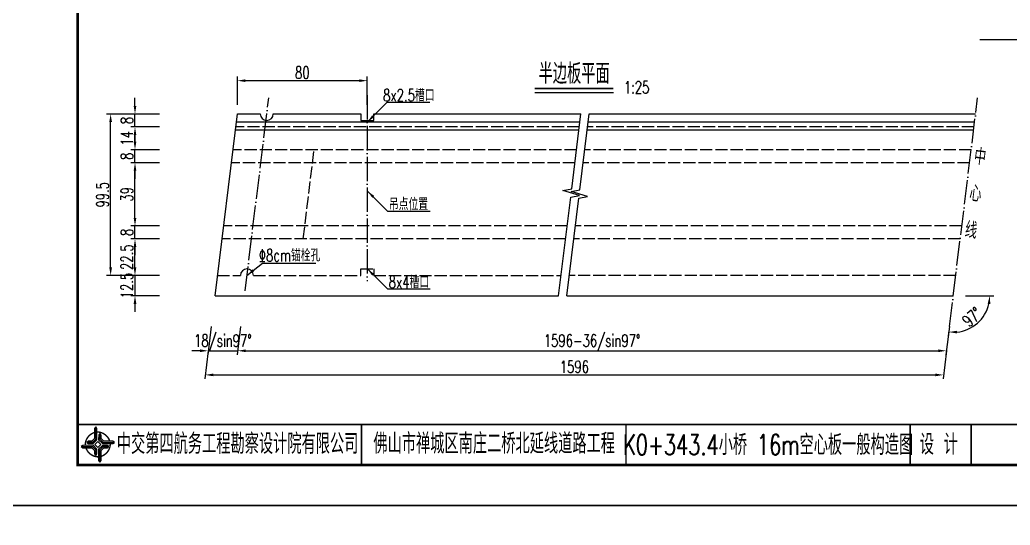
# Model space of a CAD drawing. Header units: millimetres. Extents: x -51 to 12129, y -1309 to -715.
# Drawn here: x 5005.5 to 5249.4, y -1016.5 to -891.9 of the extents above; entities that cross this region are included whole.
import ezdxf
from ezdxf.enums import TextEntityAlignment as Align

# ---------------------------------------------------------------- set-up
doc = ezdxf.new("R2010")
doc.units = ezdxf.units.MM
doc.header["$LTSCALE"] = 0.25
doc.linetypes.add('ACAD_ISO02W100', pattern=[15, 12, -3])
doc.linetypes.add('ACAD_ISO04W100', pattern=[30, 24, -3, 0, -3])
for name, color, linetype in [('中心线', 3, 'ACAD_ISO04W100'), ('图框', 7, 'Continuous'), ('文字', 7, 'Continuous'), ('标注', 4, 'Continuous'), ('次轮廓线', 7, 'Continuous'), ('轮廓线', 1, 'Continuous'), ('钢筋', 6, 'Continuous')]:
    doc.layers.add(name, color=color, linetype=linetype)
doc.styles.add('GB_STANDARD', font='GBENOR', dxfattribs={"bigfont": 'GBCBIG'})
doc.styles.get("Standard").update_dxf_attribs({"font": 'simplex1.shx', "width": 0.7, "bigfont": 'hztxt.shx'})
doc.dimstyles.get("Standard").update_dxf_attribs({"dimscale": 0, "dimtxt": 3, "dimasz": 2, "dimexe": 1, "dimexo": 1, "dimgap": 0.5, "dimtad": 1, "dimdec": 1, "dimzin": 9, "dimdsep": 46, "dimtxsty": 'Standard', "dimcen": 0.5, "dimclrd": 256, "dimclre": 256, "dimclrt": 256, "dimadec": 1, "dimazin": 2, "dimtfac": 1, "dimtdec": 1, "dimtix": 1, "dimtmove": 2, "dimatfit": 3, "dimfxl": 0, "dimtolj": 1, "dimtzin": 0, "dimlwd": -1, "dimlwe": -1, "dimarcsym": 0})
doc.dimstyles.new('比例1：25', dxfattribs={"dimtxt": 3, "dimasz": 2, "dimexe": 1, "dimexo": 1, "dimgap": 1, "dimtad": 1, "dimdec": 1, "dimlfac": 2.5, "dimzin": 9, "dimdsep": 46, "dimtxsty": 'Standard', "dimcen": -0.09, "dimclrd": 4, "dimclre": 4, "dimclrt": 7, "dimaunit": 1, "dimadec": 0, "dimazin": 0, "dimtfac": 0.0005, "dimtdec": 1, "dimtix": 1, "dimtmove": 2, "dimatfit": 3, "dimfxl": 0, "dimtolj": 1, "dimtzin": 13, "dimarcsym": 0})
doc.dimstyles.new('比例：1：25', dxfattribs={"dimscale": 0, "dimtxt": 3, "dimasz": 2, "dimexe": 1, "dimexo": 1, "dimgap": 0.5, "dimtad": 1, "dimdec": 1, "dimlfac": 2.5, "dimzin": 9, "dimdsep": 46, "dimtxsty": 'Standard', "dimcen": 0.5, "dimclrd": 256, "dimclre": 256, "dimclrt": 256, "dimadec": 1, "dimazin": 2, "dimtfac": 1, "dimtdec": 1, "dimtix": 1, "dimtmove": 2, "dimatfit": 3, "dimfxl": 0, "dimtolj": 1, "dimtzin": 0, "dimlwd": -1, "dimlwe": -1, "dimarcsym": 0})

# ---------------------------------------------------------------- blocks, each defined once
blk = doc.blocks.new('*D32')
at = {"layer": 'Defpoints', "color": 0}
for p in [(5053.35, -961.48), (5060.6, -961.48), (5059.13, -973.48)]:
    blk.add_point(p, dxfattribs=at)
at = {"layer": '标注'}
for p, q in [((5052.6, -967.53), (5051.75, -974.48)), ((5059.86, -967.53), (5059.01, -974.48)), ((5049.87, -973.48), (5047.87, -973.48)), ((5051.87, -973.48), (5059.13, -973.48)), ((5061.13, -973.48), (5063.13, -973.48))]:
    blk.add_line(p, q, dxfattribs=at)
for points in [[(5049.87, -973.14), (5049.87, -973.81), (5051.87, -973.48)], [(5061.13, -973.14), (5061.13, -973.81), (5059.13, -973.48)]]:
    blk.add_solid(points, dxfattribs=at)
at = {"layer": '标注', "insert": (5055.5, -971.48), "char_height": 3, "attachment_point": 5}
blk.add_mtext('\\A1;18/sin97%%D', dxfattribs=at)
blk = doc.blocks.new('*D33')
at = {"layer": 'Defpoints', "color": 0}
for p in [(5060.6, -961.48), (5235.14, -961.48), (5233.66, -973.48)]:
    blk.add_point(p, dxfattribs=at)
at = {"layer": '标注'}
for p, q in [((5059.86, -967.53), (5059.01, -974.48)), ((5234.39, -967.53), (5233.54, -974.48)), ((5061.13, -973.48), (5231.66, -973.48))]:
    blk.add_line(p, q, dxfattribs=at)
for points in [[(5061.13, -973.14), (5061.13, -973.81), (5059.13, -973.48)], [(5231.66, -973.14), (5231.66, -973.81), (5233.66, -973.48)]]:
    blk.add_solid(points, dxfattribs=at)
at = {"layer": '标注', "insert": (5146.4, -971.48), "char_height": 3, "attachment_point": 5}
blk.add_mtext('\\A1;1596-36/sin97%%D', dxfattribs=at)
blk = doc.blocks.new('*D34')
at = {"layer": 'Defpoints', "color": 0}
for p in [(5053.55, -959.91), (5235.34, -959.91), (5232.95, -979.43)]:
    blk.add_point(p, dxfattribs=at)
at = {"layer": '标注'}
for p, q in [((5051.89, -973.48), (5051.03, -980.43)), ((5233.68, -973.48), (5232.82, -980.43)), ((5053.16, -979.43), (5230.95, -979.43))]:
    blk.add_line(p, q, dxfattribs=at)
for points in [[(5053.16, -979.09), (5053.16, -979.76), (5051.16, -979.43)], [(5230.95, -979.09), (5230.95, -979.76), (5232.95, -979.43)]]:
    blk.add_solid(points, dxfattribs=at)
at = {"layer": '标注', "insert": (5142.05, -977.43), "char_height": 3, "attachment_point": 5}
blk.add_mtext('\\A1;1596', dxfattribs=at)
blk = doc.blocks.new('*D35')
at = {"layer": 'Defpoints', "color": 0}
for p in [(5091.06, -906.89), (5059.06, -919.49), (5091.06, -921.09)]:
    blk.add_point(p, dxfattribs=at)
at = {"layer": '标注'}
for p, q in [((5059.06, -912.89), (5059.06, -905.89)), ((5061.06, -906.89), (5089.06, -906.89)), ((5091.06, -912.89), (5091.06, -905.89))]:
    blk.add_line(p, q, dxfattribs=at)
for points in [[(5061.06, -906.55), (5061.06, -907.22), (5059.06, -906.89)], [(5089.06, -906.55), (5089.06, -907.22), (5091.06, -906.89)]]:
    blk.add_solid(points, dxfattribs=at)
at = {"layer": '标注', "insert": (5075.06, -904.89), "char_height": 3, "attachment_point": 5}
blk.add_mtext('\\A1;80', dxfattribs=at)
blk = doc.blocks.new('*D72')
at = {"layer": 'Defpoints', "color": 0}
for p in [(5027.85, -915.11), (5059.06, -915.11), (5054.17, -954.91)]:
    blk.add_point(p, dxfattribs=at)
at = {"layer": '标注'}
for p, q in [((5033.85, -915.11), (5026.85, -915.11)), ((5027.85, -952.91), (5027.85, -917.11)), ((5033.85, -954.91), (5026.85, -954.91))]:
    blk.add_line(p, q, dxfattribs=at)
for points in [[(5027.52, -917.11), (5028.19, -917.11), (5027.85, -915.11)], [(5027.52, -952.91), (5028.19, -952.91), (5027.85, -954.91)]]:
    blk.add_solid(points, dxfattribs=at)
at = {"layer": '标注', "insert": (5025.85, -935.01), "char_height": 3, "attachment_point": 5, "rotation": 90}
blk.add_mtext('\\A1;99.5', dxfattribs=at)
blk = doc.blocks.new('*D73')
at = {"layer": 'Defpoints', "color": 0}
for p in [(5054.17, -954.91), (5033.85, -959.91), (5070.52, -959.91)]:
    blk.add_point(p, dxfattribs=at)
at = {"layer": '标注'}
for p, q in [((5033.85, -952.91), (5033.85, -950.91)), ((5039.85, -954.91), (5032.85, -954.91)), ((5033.85, -954.91), (5033.85, -959.91)), ((5039.85, -959.91), (5032.85, -959.91)), ((5033.85, -961.91), (5033.85, -963.91))]:
    blk.add_line(p, q, dxfattribs=at)
for points in [[(5033.52, -952.91), (5034.19, -952.91), (5033.85, -954.91)], [(5033.52, -961.91), (5034.19, -961.91), (5033.85, -959.91)]]:
    blk.add_solid(points, dxfattribs=at)
at = {"layer": '标注', "insert": (5031.85, -957.41), "char_height": 3, "attachment_point": 5, "rotation": 90}
blk.add_mtext('\\A1;12.5', dxfattribs=at)
blk = doc.blocks.new('*D74')
at = {"layer": 'Defpoints', "color": 0}
for p in [(5033.85, -945.91), (5055.27, -945.91), (5054.16, -954.91)]:
    blk.add_point(p, dxfattribs=at)
at = {"layer": '标注'}
for p, q in [((5039.85, -945.91), (5032.85, -945.91)), ((5033.85, -952.91), (5033.85, -947.91)), ((5039.85, -954.91), (5032.85, -954.91))]:
    blk.add_line(p, q, dxfattribs=at)
for points in [[(5033.52, -947.91), (5034.19, -947.91), (5033.85, -945.91)], [(5033.52, -952.91), (5034.19, -952.91), (5033.85, -954.91)]]:
    blk.add_solid(points, dxfattribs=at)
at = {"layer": '标注', "insert": (5031.85, -950.41), "char_height": 3, "attachment_point": 5, "rotation": 90}
blk.add_mtext('\\A1;22.5', dxfattribs=at)
blk = doc.blocks.new('*D75')
at = {"layer": 'Defpoints', "color": 0}
for p in [(5033.85, -942.71), (5055.67, -942.71), (5055.27, -945.91)]:
    blk.add_point(p, dxfattribs=at)
at = {"layer": '标注'}
for p, q in [((5033.85, -940.71), (5033.85, -938.71)), ((5039.85, -942.71), (5032.85, -942.71)), ((5033.85, -945.91), (5033.85, -942.71)), ((5039.85, -945.91), (5032.85, -945.91)), ((5033.85, -947.91), (5033.85, -949.91))]:
    blk.add_line(p, q, dxfattribs=at)
for points in [[(5033.52, -940.71), (5034.19, -940.71), (5033.85, -942.71)], [(5033.52, -947.91), (5034.19, -947.91), (5033.85, -945.91)]]:
    blk.add_solid(points, dxfattribs=at)
at = {"layer": '标注', "insert": (5031.85, -944.31), "char_height": 3, "attachment_point": 5, "rotation": 90}
blk.add_mtext('\\A1;8', dxfattribs=at)
blk = doc.blocks.new('*D76')
at = {"layer": 'Defpoints', "color": 0}
for p in [(5033.85, -927.11), (5057.58, -927.11), (5055.67, -942.71)]:
    blk.add_point(p, dxfattribs=at)
at = {"layer": '标注'}
for p, q in [((5039.85, -927.11), (5032.85, -927.11)), ((5033.85, -940.71), (5033.85, -929.11)), ((5039.85, -942.71), (5032.85, -942.71))]:
    blk.add_line(p, q, dxfattribs=at)
for points in [[(5033.52, -929.11), (5034.19, -929.11), (5033.85, -927.11)], [(5033.52, -940.71), (5034.19, -940.71), (5033.85, -942.71)]]:
    blk.add_solid(points, dxfattribs=at)
at = {"layer": '标注', "insert": (5031.85, -934.91), "char_height": 3, "attachment_point": 5, "rotation": 90}
blk.add_mtext('\\A1;39', dxfattribs=at)
blk = doc.blocks.new('*D77')
at = {"layer": 'Defpoints', "color": 0}
for p in [(5033.85, -923.91), (5057.97, -923.91), (5057.58, -927.11)]:
    blk.add_point(p, dxfattribs=at)
at = {"layer": '标注'}
for p, q in [((5033.85, -921.91), (5033.85, -919.91)), ((5039.85, -923.91), (5032.85, -923.91)), ((5033.85, -927.11), (5033.85, -923.91)), ((5039.85, -927.11), (5032.85, -927.11)), ((5033.85, -929.11), (5033.85, -931.11))]:
    blk.add_line(p, q, dxfattribs=at)
for points in [[(5033.52, -921.91), (5034.19, -921.91), (5033.85, -923.91)], [(5033.52, -929.11), (5034.19, -929.11), (5033.85, -927.11)]]:
    blk.add_solid(points, dxfattribs=at)
at = {"layer": '标注', "insert": (5031.85, -925.51), "char_height": 3, "attachment_point": 5, "rotation": 90}
blk.add_mtext('\\A1;8', dxfattribs=at)
blk = doc.blocks.new('*D78')
at = {"layer": 'Defpoints', "color": 0}
for p in [(5033.85, -918.31), (5058.66, -918.31), (5057.97, -923.91)]:
    blk.add_point(p, dxfattribs=at)
at = {"layer": '标注'}
for p, q in [((5039.85, -918.31), (5032.85, -918.31)), ((5033.85, -921.91), (5033.85, -920.31)), ((5039.85, -923.91), (5032.85, -923.91))]:
    blk.add_line(p, q, dxfattribs=at)
for points in [[(5033.52, -920.31), (5034.19, -920.31), (5033.85, -918.31)], [(5033.52, -921.91), (5034.19, -921.91), (5033.85, -923.91)]]:
    blk.add_solid(points, dxfattribs=at)
at = {"layer": '标注', "insert": (5031.85, -921.11), "char_height": 3, "attachment_point": 5, "rotation": 90}
blk.add_mtext('\\A1;14', dxfattribs=at)
blk = doc.blocks.new('*D79')
at = {"layer": 'Defpoints', "color": 0}
for p in [(5033.85, -915.11), (5058.66, -915.11), (5058.66, -918.31)]:
    blk.add_point(p, dxfattribs=at)
at = {"layer": '标注'}
for p, q in [((5033.85, -913.11), (5033.85, -911.11)), ((5039.85, -915.11), (5032.85, -915.11)), ((5033.85, -918.31), (5033.85, -915.11)), ((5039.85, -918.31), (5032.85, -918.31)), ((5033.85, -920.31), (5033.85, -922.31))]:
    blk.add_line(p, q, dxfattribs=at)
for points in [[(5033.52, -913.11), (5034.19, -913.11), (5033.85, -915.11)], [(5033.52, -920.31), (5034.19, -920.31), (5033.85, -918.31)]]:
    blk.add_solid(points, dxfattribs=at)
at = {"layer": '标注', "insert": (5031.85, -916.71), "char_height": 3, "attachment_point": 5, "rotation": 90}
blk.add_mtext('\\A1;8', dxfattribs=at)
blk = doc.blocks.new('*D81')
at = {"layer": 'Defpoints', "color": 0}
for p in [(5241.33, -911.15), (5053.55, -959.91), (5138.17, -959.91), (5234.39, -967.53), (5239.19, -968.06)]:
    blk.add_point(p, dxfattribs=at)
at = {"layer": '标注'}
for p, q in [((5238.35, -959.91), (5245.35, -959.91)), ((5234.27, -968.52), (5234.11, -969.85))]:
    blk.add_line(p, q, dxfattribs=at)
blk.add_arc((5235.33, -959.91), 9.02, 275.7204, 347.2663, dxfattribs=at)
for points in [[(5243.8, -961.86), (5244.46, -961.93), (5244.35, -959.91)], [(5236.23, -969.21), (5236.23, -968.55), (5234.23, -968.86)]]:
    blk.add_solid(points, dxfattribs=at)
at = {"layer": '标注', "insert": (5239.98, -965.16), "char_height": 3, "attachment_point": 5, "rotation": 41.4933}
blk.add_mtext('\\A1;97°', dxfattribs=at)
blk = doc.blocks.new('tb')
at = {"lineweight": -3}
h = blk.add_hatch(color=256, dxfattribs=at)
h.paths.add_polyline_path([(-1.23, -0.13), (-3.78, -0.14), (-4.14, -0.41), (-1.4, -0.44), (-0.56, -1.24), (-0.54, -2.62), (-0.27, -2.2), (-0.26, -1.06)])
h.paths.add_polyline_path([(0.13, -1.08), (0.14, -3.86), (0.41, -4.26), (0.44, -1.24), (1.25, -0.43), (2.66, -0.43), (2.26, -0.16), (1.07, -0.15)])
h.paths.add_polyline_path([(1.08, 0.3), (3.62, 0.3), (4.02, 0.56), (1.25, 0.57), (0.43, 1.39), (0.43, 2.8), (0.16, 2.41), (0.15, 1.24)])
h.paths.add_polyline_path([(-0.28, 1.21), (-0.28, 3.99), (-0.56, 4.39), (-0.57, 1.41), (-1.38, 0.6), (-2.74, 0.56), (-2.33, 0.3), (-1.2, 0.29)])
for p, q in [((-0.56, 4.39), (-0.57, 1.41)), ((0.43, 2.8), (0.43, 1.39)), ((-1.38, 0.6), (-2.74, 0.56)), ((-0.57, 1.41), (-1.38, 0.6)), ((0.43, 1.39), (1.25, 0.57)), ((1.25, 0.57), (4.02, 0.56)), ((-4.14, -0.41), (-1.4, -0.44)), ((-1.4, -0.44), (-0.56, -1.24)), ((-0.56, -1.24), (-0.54, -2.62)), ((0.41, -4.26), (0.44, -1.24)), ((0.44, -1.24), (1.25, -0.43)), ((1.25, -0.43), (2.66, -0.43))]:
    blk.add_line(p, q, dxfattribs=at)
at = {"lineweight": -3, "const_width": 0.35, "flags": 128}
for points in [[(-0.9, 3.02, 0.324167), (-3.16, -0.14)], [(2.88, 0.92, 0.324403), (-0.24, 3.15)], [(0.75, -2.86, 0.325418), (3.02, 0.26)], [(-2.98, -0.76, 0.322976), (0.14, -2.98)]]:
    blk.add_lwpolyline(points, format="xyb", dxfattribs=at)
at = {"lineweight": -3, "flags": 128}
for points in [[(-0.9, 3.99), (-0.9, 1.58), (-1.53, 0.91), (-2.34, 0.91), (-2.74, 0.56), (-2.33, 0.3), (-1.2, 0.29), (-0.28, 1.21), (-0.28, 3.99), (-0.56, 4.39)], [(3.62, 0.92), (1.43, 0.92), (0.77, 1.54), (0.77, 2.38), (0.43, 2.8), (0.16, 2.41), (0.15, 1.24), (1.08, 0.3), (3.62, 0.3), (4.02, 0.56)], [(-0.04, 0.77), (0.68, 0.04), (-0.04, -0.69), (-0.77, 0.05)], [(-3.73, -0.76), (-1.54, -0.76), (-0.89, -1.39), (-0.89, -2.21), (-0.54, -2.62), (-0.27, -2.2), (-0.26, -1.06), (-1.23, -0.13), (-3.78, -0.14), (-4.14, -0.41)], [(0.75, -3.85), (0.75, -1.43), (1.4, -0.78), (2.26, -0.78), (2.66, -0.43), (2.26, -0.16), (1.07, -0.15), (0.13, -1.08), (0.14, -3.86), (0.41, -4.26)]]:
    blk.add_lwpolyline(points, close=True, dxfattribs=at)
blk = doc.blocks.new('*D236')
at = {"layer": 'Defpoints', "color": 0}
for p in [(3803.88, -947.04), (3790.47, -955.84), (5074.33, -955.84)]:
    blk.add_point(p, dxfattribs=at)
at = {"layer": '次轮廓线', "color": 4, "lineweight": -2}
for p, q in [((3796.47, -947.04), (3789.47, -947.04)), ((3790.47, -949.04), (3790.47, -953.84)), ((3796.47, -955.84), (3789.47, -955.84))]:
    blk.add_line(p, q, dxfattribs=at)
at = {"layer": '次轮廓线', "color": 4}
for points in [[(3790.14, -949.04), (3790.8, -949.04), (3790.47, -947.04)], [(3790.14, -953.84), (3790.8, -953.84), (3790.47, -955.84)]]:
    blk.add_solid(points, dxfattribs=at)
at = {"layer": '次轮廓线', "color": 7, "insert": (3787.97, -951.44), "char_height": 3, "attachment_point": 5, "rotation": 90}
blk.add_mtext('\\A1;22', dxfattribs=at)
blk = doc.blocks.new('123')
at = {"layer": '图框', "color": 2}
blk.add_lwpolyline([(369.33, -1011.65), (369.33, -714.65), (-50.67, -714.65), (-50.67, -1011.65)], close=True, dxfattribs=at)

msp = doc.modelspace()

# ---------------------------------------------------------------- linework, layer by layer
for points, const_width in [([(5399.75412, -724.65472), (5019.75412, -724.65472), (5019.75412, -1001.65472), (5399.75412, -1001.65472), (5399.75412, -724.65472)], 0.7), ([(5019.75412, -991.65472), (5399.75412, -991.65472)], 0.4)]:
    msp.add_lwpolyline(points, dxfattribs=dict(const_width=const_width))
at = {"ltscale": 2}
for points in [[(5138.16518, -959.90702), (5141.14731, -935.61958), (5143.31696, -935.18072), (5139.23358, -933.97409), (5141.40323, -933.53523), (5143.66593, -915.10703)], [(5140.1802, -959.90702), (5143.1324, -935.86332), (5145.30205, -935.42446), (5141.21867, -934.21783), (5143.38832, -933.77897), (5145.68095, -915.10703)]]:
    msp.add_lwpolyline(points, dxfattribs=at)
at = {"layer": '中心线'}
for p, q in [((5060.96078, -958.66703), (5066.7955, -911.14703)), ((5091.0552, -910.46572), (5091.0552, -956.33503)), ((5234.39411, -967.52971), (5241.33036, -911.14703))]:
    msp.add_line(p, q, dxfattribs=at)
at = {"layer": '图框', "const_width": 0.4}
for points in [[(5089.64754, -991.65472), (5089.64754, -1001.65472)], [(5154.75412, -1001.65472), (5154.75412, -991.65472)], [(5224.75412, -1001.65472), (5224.75412, -991.65472)], [(5239.75412, -1001.65472), (5239.75412, -991.65472)]]:
    msp.add_lwpolyline(points, dxfattribs=at)
at = {"layer": '文字'}
msp.add_line((5132.30075, -909.83878), (5151.66689, -909.83878), dxfattribs=at)
at = {"layer": '文字', "const_width": 0.4}
msp.add_lwpolyline([(5132.30075, -908.83878), (5151.66689, -908.83878)], dxfattribs=at)
at = {"layer": '次轮廓线'}
for p, q in [((5143.17479, -919.10703), (5058.56406, -919.10703)), ((5143.42036, -917.10703), (5058.80963, -917.10703)), ((5240.353, -919.10703), (5145.18981, -919.10703)), ((5240.59856, -917.10703), (5145.43538, -917.10703))]:
    msp.add_line(p, q, dxfattribs=at)
at = {"layer": '次轮廓线', "linetype": 'ACAD_ISO02W100'}
for p, q in [((5143.27302, -918.30703), (5058.66229, -918.30703)), ((5240.45122, -918.30703), (5145.28804, -918.30703)), ((5142.58543, -923.90703), (5057.9747, -923.90703)), ((5075.27344, -945.90703), (5077.9747, -923.90703)), ((5239.76363, -923.90703), (5144.60045, -923.90703)), ((5142.19252, -927.10703), (5057.58179, -927.10703)), ((5239.37072, -927.10703), (5144.20754, -927.10703)), ((5140.27708, -942.70703), (5055.66635, -942.70703)), ((5237.45528, -942.70703), (5142.2921, -942.70703)), ((5139.88417, -945.90703), (5055.27344, -945.90703)), ((5237.06237, -945.90703), (5141.89919, -945.90703)), ((5235.95731, -954.90703), (5140.79413, -954.90703))]:
    msp.add_line(p, q, dxfattribs=at)
for points in [[(5063.02245, -954.90703), (5089.42529, -954.90703), (5089.42529, -953.30703), (5092.62529, -953.30703), (5092.62529, -954.90703), (5138.77375, -954.90704)], [(5054.16302, -954.90703), (5059.82245, -954.90703)]]:
    msp.add_lwpolyline(points, dxfattribs=at)
at = {"layer": '轮廓线'}
msp.add_line((5053.55445, -959.90703), (5059.0552, -915.10703), dxfattribs=at)
for points in [[(5059.0552, -915.10703), (5064.70927, -915.10703)], [(5067.90927, -915.10703), (5089.4552, -915.10703), (5089.4552, -916.70703), (5092.6552, -916.70703), (5092.6552, -915.10703), (5143.66593, -915.10703)], [(5145.68095, -915.10703), (5240.84393, -915.10702)], [(5053.55445, -959.90703), (5138.16518, -959.90702)], [(5140.1802, -959.90702), (5235.34339, -959.90702)]]:
    msp.add_lwpolyline(points, dxfattribs=at)
for centre, start, end in [((5066.30927, -915.10703), 179.9999952, 359.9999952), ((5061.42245, -954.90703), 0.0000048, 180.0000048)]:
    msp.add_arc(centre, 1.6, start, end, dxfattribs=at)
at = {"layer": '钢筋'}
msp.add_lwpolyline([(5241.88352, -896.74206), (5274.38352, -896.74206)], dxfattribs=at)

# ---------------------------------------------------------------- block references
at = {"lineweight": -3}
msp.add_blockref('tb', (5024.74985, -996.64938), dxfattribs=at)
at = {"layer": '标注'}
for p in [(5040, 0), (5040, -297)]:
    msp.add_blockref('123', p, dxfattribs=at)

# ---------------------------------------------------------------- texts
at = {"width": 0.7}
for s, p in [('8x2.5槽口', (5101.2846, -911.98534)), ('吊点位置', (5101.19598, -938.83894)), ('%%1318cm锚栓孔', (5071.9156, -951.43388)), ('8x4槽口', (5101.31121, -958.03099))]:
    msp.add_text(s, height=3, dxfattribs=at).set_placement(p, align=Align.CENTER)
at = {"style": 'GB_STANDARD', "width": 1.020408}
for s, p in [('中', (5240.25313, -927.45805)), ('心', (5239.14263, -936.50233)), ('线', (5238.03216, -945.54664))]:
    msp.add_text(s, height=4, rotation=353, dxfattribs=at).set_placement(p)
at = {"layer": '图框', "width": 0.7}
for s, p in [('中交第四航务工程勘察设计院有限公司', (5059.11923, -996.40628)), ('佛山市禅城区南庄二桥北延线道路工程', (5122.29837, -996.34002)), ('K0+343.4小桥 16m空心板一般构造图', (5189.75412, -996.65472)), ('设 计', (5231.79879, -996.56013))]:
    msp.add_text(s, height=5, dxfattribs=at).set_placement(p, align=Align.MIDDLE_CENTER)
at = {"layer": '文字', "width": 0.7}
for s, height, p in [('半边板平面', 5, (5141.98398, -905.16864)), ('1:25', 3, (5157.38117, -908.53969))]:
    msp.add_text(s, height=height, dxfattribs=at).set_placement(p, align=Align.MIDDLE_CENTER)

# ---------------------------------------------------------------- dimensions: what is measured, and where the dimension line sits
at = {"layer": '标注'}
dim = msp.add_linear_dim(base=(5091.0552, -906.88519), p1=(5059.0552, -919.49184), p2=(5091.0552, -921.09184), dimstyle='比例：1：25', override={"dimscale": 1}, dxfattribs=at)
dim.commit()
dim.dimension.update_dxf_attribs({"geometry": '*D35', "text_midpoint": (5075.0552, -904.88519)})
for base, p1, p2, picture, middle in [((5033.85245, -915.10703), (5058.66229, -918.30703), (5058.66229, -915.10703), '*D79', (5031.85245, -916.70703)), ((5027.85245, -915.10703), (5054.16838, -954.90703), (5059.0552, -915.10703), '*D72', (5025.85245, -935.00703)), ((5033.85245, -918.30703), (5057.9747, -923.90703), (5058.66229, -918.30703), '*D78', (5031.85245, -921.10703)), ((5033.85245, -923.90703), (5057.58179, -927.10703), (5057.9747, -923.90703), '*D77', (5031.85245, -925.50703)), ((5033.85245, -927.10703), (5055.66635, -942.70703), (5057.58179, -927.10703), '*D76', (5031.85245, -934.90703)), ((5033.85245, -942.70703), (5055.27344, -945.90703), (5055.66635, -942.70703), '*D75', (5031.85245, -944.30703)), ((5033.85245, -945.90703), (5054.16302, -954.90703), (5055.27344, -945.90703), '*D74', (5031.85245, -950.40703)), ((5033.85245, -959.90703), (5054.16838, -954.90703), (5070.52045, -959.90703), '*D73', (5031.85245, -957.40703))]:
    dim = msp.add_linear_dim(base=base, p1=p1, p2=p2, angle=90, dimstyle='比例：1：25', override={"dimscale": 1}, dxfattribs=at)
    dim.commit()
    dim.dimension.update_dxf_attribs({"geometry": picture, "text_midpoint": middle})
dim = msp.add_angular_dim_2l(base=(5239.18909, -968.05805), line1=((5234.39411, -967.52971), (5241.33036, -911.14703)), line2=((5053.55445, -959.90703), (5138.16518, -959.90702)), dimstyle='比例：1：25', override={"dimscale": 1}, dxfattribs=at)
dim.commit()
dim.dimension.update_dxf_attribs({"geometry": '*D81', "text_midpoint": (5239.98127, -965.16345)})
for base, p1, p2, text, picture, middle in [((5232.94699, -979.42761), (5053.55445, -959.90703), (5235.34381, -959.90702), '1596', '*D34', (5142.05231, -977.42761)), ((5059.12855, -973.47754), (5053.34762, -961.47952), (5060.60172, -961.47952), '18/sin97%%D', '*D32', (5055.5015, -971.47754)), ((5233.66381, -973.47754), (5060.60172, -961.47952), (5235.13698, -961.4795), '1596-36/sin97%%D', '*D33', (5146.39618, -971.47754))]:
    dim = msp.add_linear_dim(base=base, p1=p1, p2=p2, text=text, dimstyle='比例：1：25', override={"dimscale": 1}, dxfattribs=at)
    dim.commit()
    dim.dimension.update_dxf_attribs({"geometry": picture, "text_midpoint": middle})
at = {"layer": '次轮廓线'}
dim = msp.add_linear_dim(base=(3790.47096, -955.84442), p1=(3803.87896, -947.04442), p2=(5074.33498, -955.84442), angle=90, dimstyle='比例1：25', dxfattribs=at)
dim.commit()
dim.dimension.update_dxf_attribs({"geometry": '*D236', "text_midpoint": (3787.97096, -951.44442)})

# ---------------------------------------------------------------- leaders
at = {"layer": '标注'}
for points in [[(5091.0552, -917.10703), (5095.97803, -912.18421), (5106.47856, -912.18421)], [(5091.1061, -934.11499), (5096.02892, -939.03781), (5106.52945, -939.03781)], [(5061.42245, -954.90703), (5065.28541, -951.86274), (5078.34418, -951.86274)], [(5091.08181, -953.30703), (5096.00463, -958.22986), (5106.50516, -958.22986)]]:
    msp.add_leader(points, dimstyle='Standard', override={"dimscale": 1, "dimtad": 0}, dxfattribs=at)

doc.saveas('drawing.dxf')
